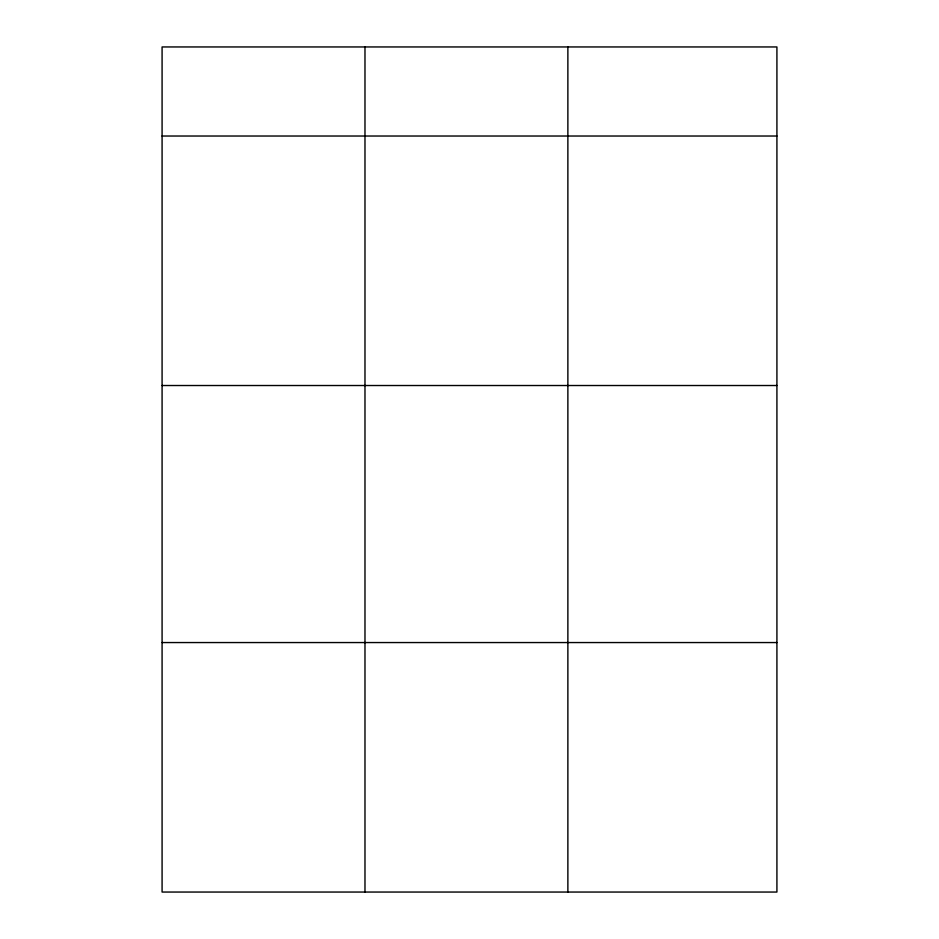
<?xml version="1.0" encoding="UTF-8"?>
<svg xmlns="http://www.w3.org/2000/svg" width="939" height="939" viewBox="0 0 939 939"><rect width="100%" height="100%" fill="white"/><g stroke="black" fill="none" stroke-linecap="round" stroke-linejoin="round"><path stroke-width="1.41" d="M776.917 385.518L776.917 46.95L162.083 46.95L162.083 892.05L776.917 892.05L776.917 385.518L162.083 385.518M162.083 136.026L776.917 136.026M162.083 642.558L776.917 642.558M567.872 46.95L567.872 892.05M364.978 46.95L364.978 892.05"/></g></svg>
